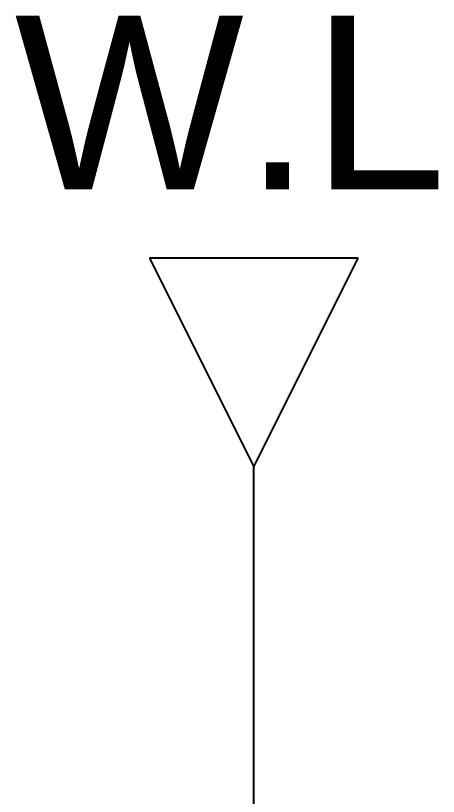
# Model space of a CAD drawing. Header units: millimetres. Extents: x 0 to 3800, y -67 to 2530.
# Drawn here: x 2210.3 to 2271, y 1056 to 1168.3 of the extents above; entities that cross this region are included whole.
import ezdxf

# ---------------------------------------------------------------- set-up
doc = ezdxf.new("R2010")
doc.units = ezdxf.units.MM
doc.layers.add('TEXT', color=7, linetype='Continuous')
doc.layers.add('외형선', color=3, linetype='Continuous')
doc.styles.add('타이틀', font='H2GTRM.TTF', dxfattribs={"height": 25})

msp = doc.modelspace()

# ---------------------------------------------------------------- linework, layer by layer
at = {"layer": '외형선', "linetype": 'Continuous'}
for p, q in [((2259.52, 1133.39), (2229.52, 1133.39)), ((2229.52, 1133.39), (2244.52, 1103.39)), ((2244.52, 1103.39), (2259.52, 1133.39)), ((2244.52, 257.8), (2244.52, 1103.39))]:
    msp.add_line(p, q, dxfattribs=at)

# ---------------------------------------------------------------- texts
at = {"layer": 'TEXT', "insert": (2210.12, 1168.26), "char_height": 25, "width": 248.9925, "attachment_point": 1, "line_spacing_factor": 0.963855, "style": '타이틀'}
msp.add_mtext('\\fArial;W.L', dxfattribs=at)

doc.saveas('drawing.dxf')
